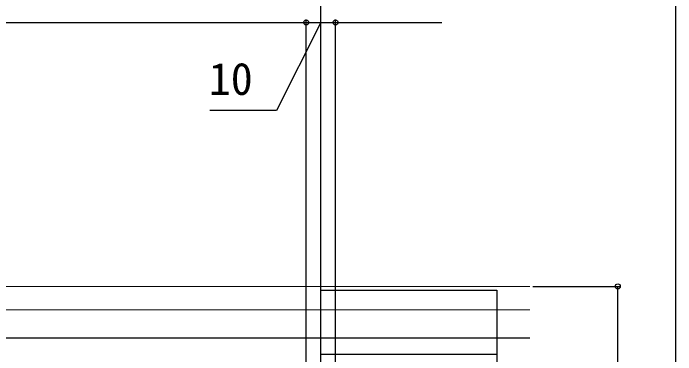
# Model space of a CAD drawing. Units: millimetres, scale not verified. Extents: x -875 to 875, y -1300 to 1294.
# Drawn here: x 649.1 to 875, y 959.5 to 1076 of the extents above; entities that cross this region are included whole.
import ezdxf
from ezdxf.enums import TextEntityAlignment as Align

# ---------------------------------------------------------------- set-up
doc = ezdxf.new("R2010")
doc.units = ezdxf.units.MM
doc.header["$LTSCALE"] = 8
doc.layers.add('0-4_YKK_12', color=2, linetype='Continuous', lineweight=18)
for name, color, linetype in [('0-5_YKK_13', 4, 'Continuous'), ('0-7_YKK_D', 6, 'Continuous'), ('0-8_YKK_ZWAK', 7, 'Continuous'), ('0-9_YSS_K', 3, 'Continuous')]:
    doc.layers.add(name, color=color, linetype=linetype)
doc.styles.add('ＭＳ ゴシック', font='')
doc.styles.get('ＭＳ ゴシック').set_extended_font_data('MS Gothic')

msp = doc.modelspace()

# ---------------------------------------------------------------- linework, layer by layer
at = {"layer": '0-4_YKK_12'}
for p, q in [((223.848, 982.853), (825.228, 982.853)), ((825.228, 974.853), (-285.5, 974.853))]:
    msp.add_line(p, q, dxfattribs=at)
at = {"layer": '0-5_YKK_13'}
msp.add_line((754, 959.753), (814, 959.753), dxfattribs=at)
msp.add_lwpolyline([(814, 981.553), (814, 784.153), (754, 784.153), (754, 981.553)], close=True, dxfattribs=at)
at = {"layer": '0-7_YKK_D'}
for p, q in [((754, 875.853), (754, 1103.853)), ((754, 875.853), (754, 1103.853)), ((749, 945.553), (749, 1073.853)), ((749, 945.553), (749, 1073.853)), ((759, 945.553), (759, 1073.853)), ((759, 945.553), (759, 1073.853)), ((409, 1072.853), (749, 1072.853)), ((749, 1072.853), (759, 1072.853)), ((759, 1072.853), (795.228, 1072.853)), ((826.228, 982.853), (856.228, 982.853)), ((855.228, 782.853), (855.228, 982.853))]:
    msp.add_line(p, q, dxfattribs=at)
msp.add_lwpolyline([(754, 1072.853), (738.856, 1042.853), (716.106, 1042.853)], dxfattribs=at)
for centre in [(749, 1072.853), (749, 1072.853), (759, 1072.853), (759, 1072.853), (855.228, 982.853)]:
    msp.add_circle(centre, 0.875, dxfattribs=at)
at = {"layer": '0-8_YKK_ZWAK'}
msp.add_lwpolyline([(-875, -1300), (875, -1300), (875, 1250)], dxfattribs=at)
at = {"layer": '0-9_YSS_K'}
msp.add_line((-278.5, 965.353), (825.228, 965.353), dxfattribs=at)

# ---------------------------------------------------------------- texts
at = {"layer": '0-7_YKK_D', "style": 'ＭＳ ゴシック'}
msp.add_text('10', height=11, dxfattribs=at).set_placement((715.805, 1044.853), align=Align.BOTTOM_LEFT)

doc.saveas('drawing.dxf')
